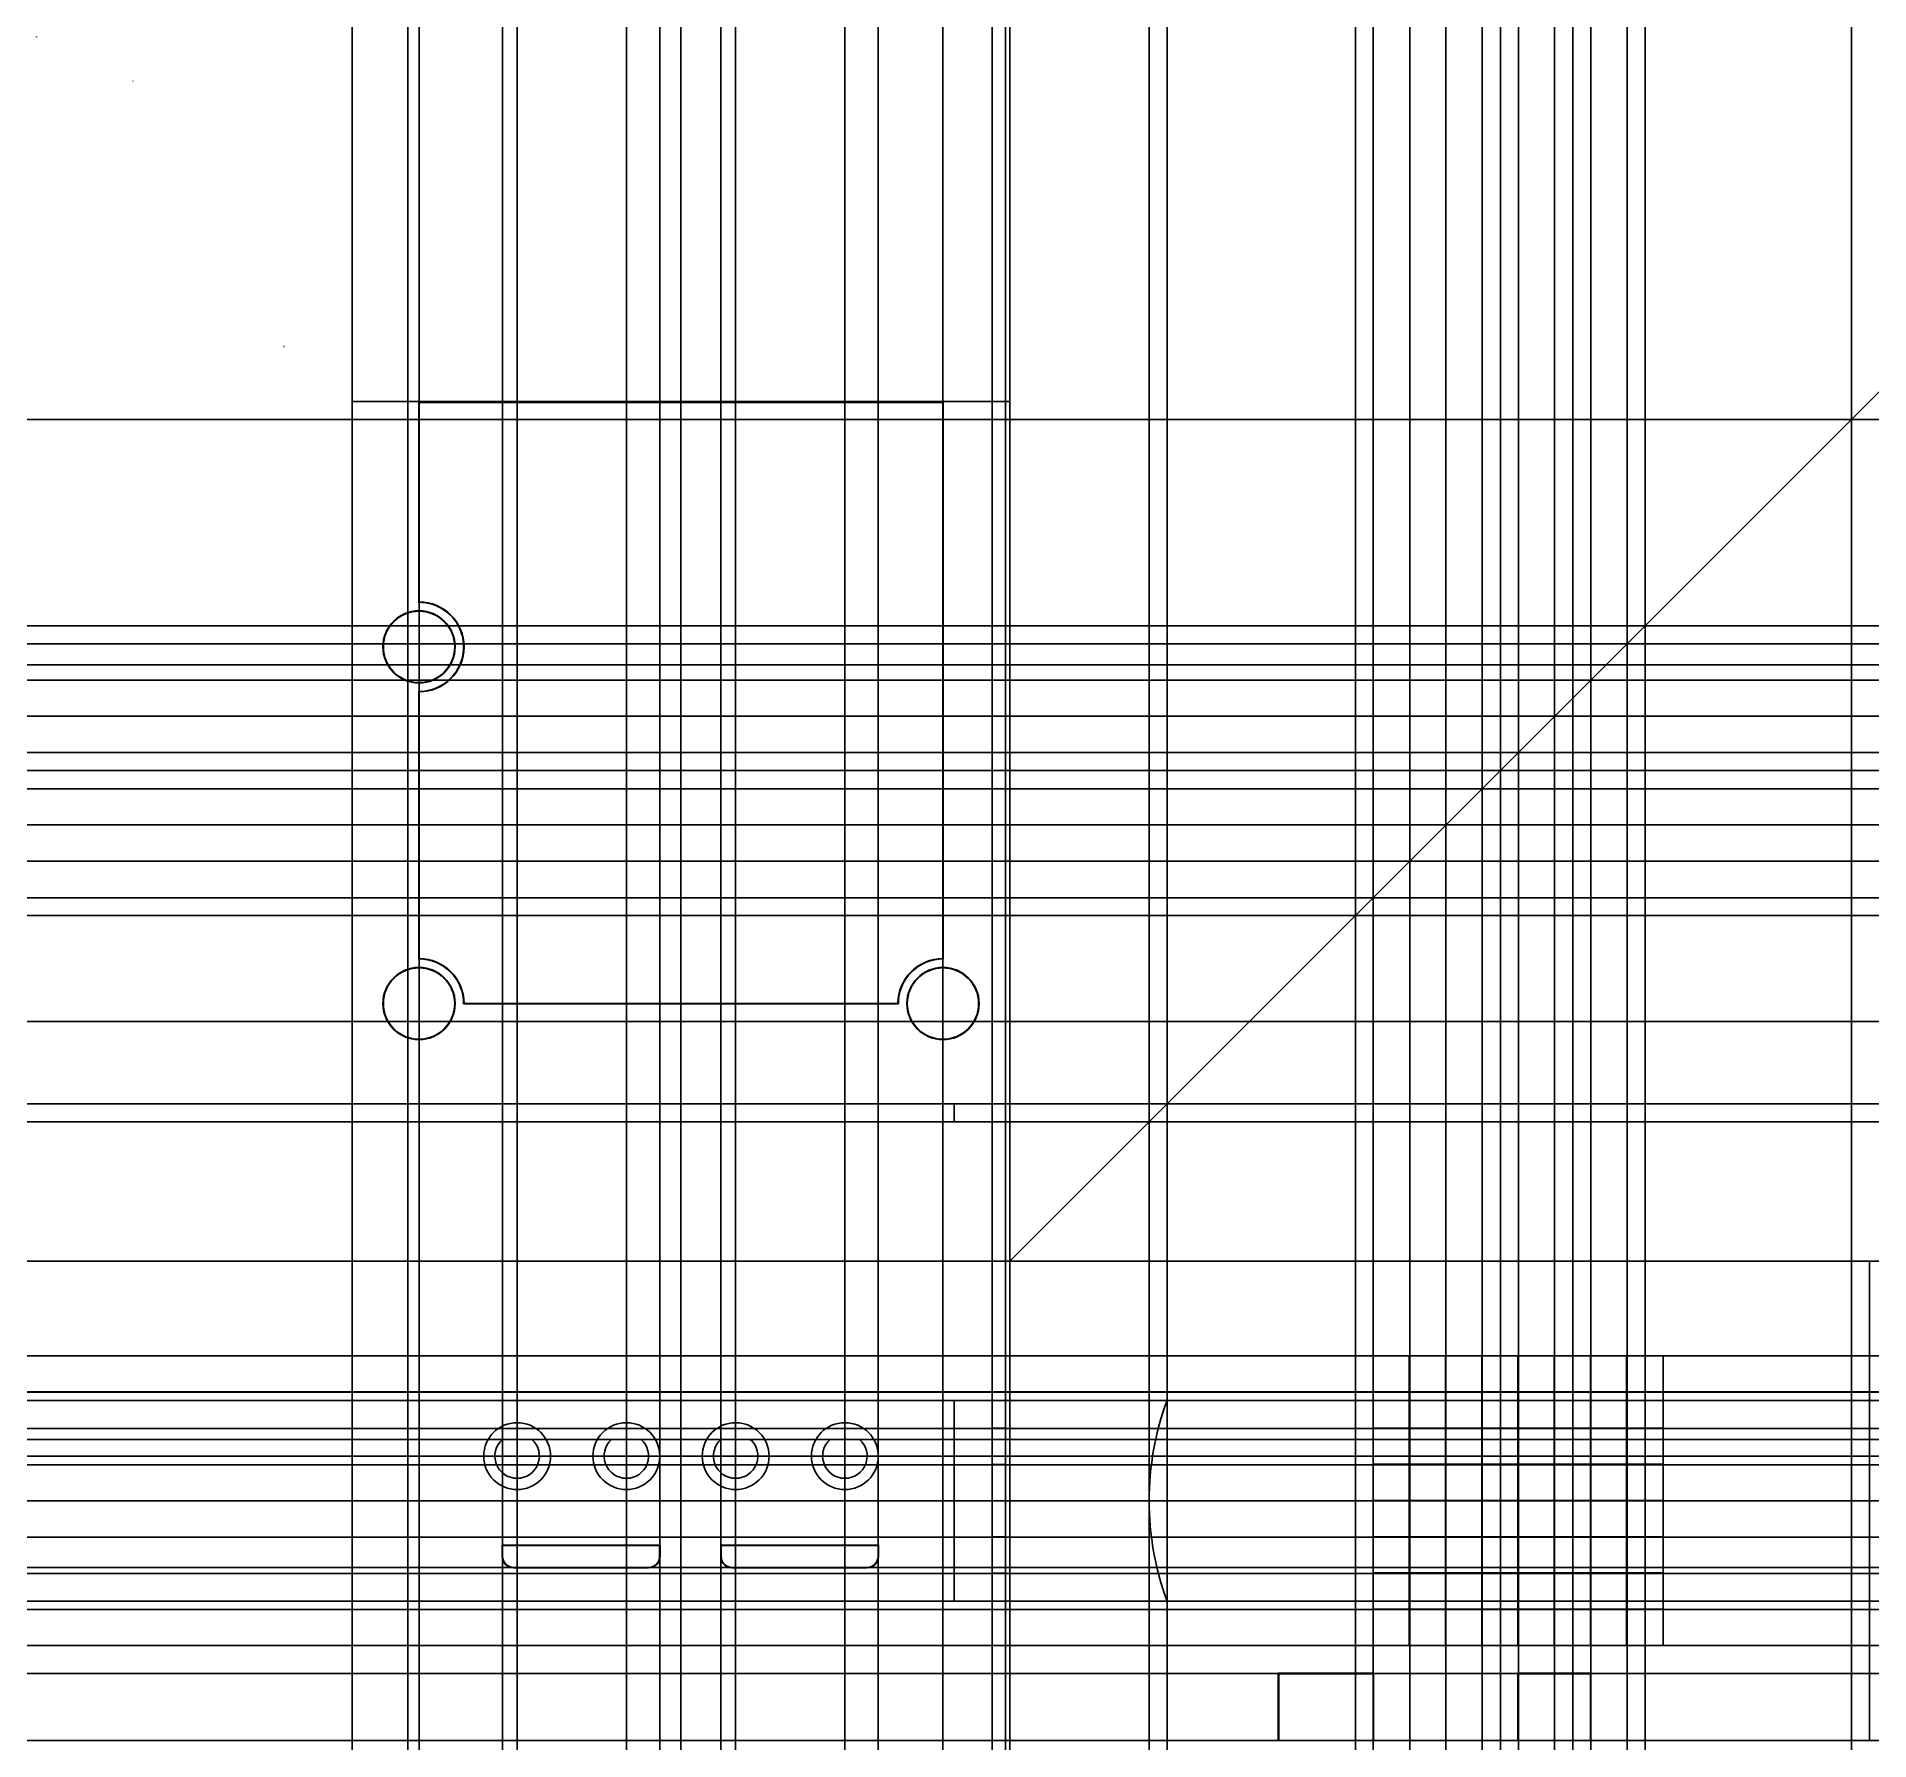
# Model space of a CAD drawing. Header units: inches. Extents: x -1.8 to 14.6, y 1 to 16.3.
import ezdxf

# ---------------------------------------------------------------- set-up
doc = ezdxf.new("R2010")
doc.units = ezdxf.units.IN
doc.header["$MEASUREMENT"] = 0
doc.linetypes.add('HIDDEN2', pattern=[0.1875, 0.125, -0.0625])
doc.layers.add('construction', color=1, linetype='Continuous')
doc.layers.add('hidden', color=4, linetype='HIDDEN2')

msp = doc.modelspace()

# ---------------------------------------------------------------- linework, layer by layer
for points in [[(6.9, 6.71), (6.9, 13.01), (1, 13.01), (1, 6.71)], [(1, 5.3), (1, 1), (6.9, 1), (6.9, 5.3)], [(14.61, 1), (14.61, 5.3), (8.31, 5.3), (8.31, 1)], [(10.16, 4.45), (10.483, 4.45), (10.483, 4.127), (10.16, 4.127)], [(10.808, 4.45), (10.808, 4.127), (10.487, 4.127), (10.487, 4.45)], [(11.133, 4.45), (11.133, 4.127), (10.812, 4.127), (10.812, 4.45)], [(11.458, 4.45), (11.458, 4.127), (11.137, 4.127), (11.137, 4.45)], [(11.783, 4.45), (11.783, 4.127), (11.462, 4.127), (11.462, 4.45)], [(12.108, 4.45), (12.108, 4.127), (11.787, 4.127), (11.787, 4.45)], [(12.433, 4.45), (12.433, 4.127), (12.112, 4.127), (12.112, 4.45)], [(12.76, 4.127), (12.437, 4.127), (12.437, 4.45), (12.76, 4.45)], [(10.16, 4.123), (10.483, 4.123), (10.483, 3.802), (10.16, 3.802)], [(10.808, 4.123), (10.808, 3.802), (10.487, 3.802), (10.487, 4.123)], [(11.133, 3.802), (10.812, 3.802), (10.812, 4.123), (11.133, 4.123)], [(11.458, 3.802), (11.137, 3.802), (11.137, 4.123), (11.458, 4.123)], [(11.783, 3.802), (11.462, 3.802), (11.462, 4.123), (11.783, 4.123)], [(12.108, 3.802), (11.787, 3.802), (11.787, 4.123), (12.108, 4.123)], [(12.433, 3.802), (12.112, 3.802), (12.112, 4.123), (12.433, 4.123)], [(12.76, 3.802), (12.437, 3.802), (12.437, 4.123), (12.76, 4.123)], [(6.4, 4.05), (1.5, 4.05), (1.5, 2.25), (6.4, 2.25)], [(10.16, 3.798), (10.483, 3.798), (10.483, 3.477), (10.16, 3.477)], [(10.808, 3.798), (10.808, 3.477), (10.487, 3.477), (10.487, 3.798)], [(11.133, 3.477), (10.812, 3.477), (10.812, 3.798), (11.133, 3.798)], [(11.458, 3.477), (11.137, 3.477), (11.137, 3.798), (11.458, 3.798)], [(11.783, 3.477), (11.462, 3.477), (11.462, 3.798), (11.783, 3.798)], [(12.108, 3.477), (11.787, 3.477), (11.787, 3.798), (12.108, 3.798)], [(12.433, 3.477), (12.112, 3.477), (12.112, 3.798), (12.433, 3.798)], [(12.76, 3.477), (12.437, 3.477), (12.437, 3.798), (12.76, 3.798)], [(10.16, 3.473), (10.483, 3.473), (10.483, 3.152), (10.16, 3.152)], [(10.808, 3.473), (10.808, 3.152), (10.487, 3.152), (10.487, 3.473)], [(11.133, 3.152), (10.812, 3.152), (10.812, 3.473), (11.133, 3.473)], [(11.458, 3.152), (11.137, 3.152), (11.137, 3.473), (11.458, 3.473)], [(11.783, 3.152), (11.462, 3.152), (11.462, 3.473), (11.783, 3.473)], [(12.108, 3.152), (11.787, 3.152), (11.787, 3.473), (12.108, 3.473)], [(12.433, 3.152), (12.112, 3.152), (12.112, 3.473), (12.433, 3.473)], [(12.76, 3.152), (12.437, 3.152), (12.437, 3.473), (12.76, 3.473)], [(10.16, 3.148), (10.483, 3.148), (10.483, 2.827), (10.16, 2.827)], [(10.808, 3.148), (10.808, 2.827), (10.487, 2.827), (10.487, 3.148)], [(11.133, 2.827), (10.812, 2.827), (10.812, 3.148), (11.133, 3.148)], [(11.458, 2.827), (11.137, 2.827), (11.137, 3.148), (11.458, 3.148)], [(11.783, 2.827), (11.462, 2.827), (11.462, 3.148), (11.783, 3.148)], [(12.108, 2.827), (11.787, 2.827), (11.787, 3.148), (12.108, 3.148)], [(12.433, 2.827), (12.112, 2.827), (12.112, 3.148), (12.433, 3.148)], [(12.76, 2.827), (12.437, 2.827), (12.437, 3.148), (12.76, 3.148)], [(10.16, 2.823), (10.483, 2.823), (10.483, 2.502), (10.16, 2.502)], [(10.808, 2.823), (10.808, 2.502), (10.487, 2.502), (10.487, 2.823)], [(10.812, 2.823), (11.133, 2.823), (11.133, 2.502), (10.812, 2.502)], [(11.458, 2.502), (11.137, 2.502), (11.137, 2.823), (11.458, 2.823)], [(11.783, 2.502), (11.462, 2.502), (11.462, 2.823), (11.783, 2.823)], [(12.108, 2.502), (11.787, 2.502), (11.787, 2.823), (12.108, 2.823)], [(12.433, 2.502), (12.112, 2.502), (12.112, 2.823), (12.433, 2.823)], [(12.76, 2.502), (12.437, 2.502), (12.437, 2.823), (12.76, 2.823)], [(10.16, 2.498), (10.483, 2.498), (10.483, 2.177), (10.16, 2.177)], [(10.808, 2.498), (10.808, 2.177), (10.487, 2.177), (10.487, 2.498)], [(10.812, 2.498), (11.133, 2.498), (11.133, 2.177), (10.812, 2.177)], [(11.137, 2.498), (11.458, 2.498), (11.458, 2.177), (11.137, 2.177)], [(11.462, 2.498), (11.783, 2.498), (11.783, 2.177), (11.462, 2.177)], [(11.787, 2.498), (12.108, 2.498), (12.108, 2.177), (11.787, 2.177)], [(12.112, 2.498), (12.433, 2.498), (12.433, 2.177), (12.112, 2.177)], [(12.76, 2.177), (12.437, 2.177), (12.437, 2.498), (12.76, 2.498)], [(10.16, 2.173), (10.483, 2.173), (10.483, 1.85), (10.16, 1.85)], [(10.487, 1.85), (10.487, 2.173), (10.808, 2.173), (10.808, 1.85)], [(10.812, 1.85), (10.812, 2.173), (11.133, 2.173), (11.133, 1.85)], [(11.137, 1.85), (11.137, 2.173), (11.458, 2.173), (11.458, 1.85)], [(11.462, 1.85), (11.462, 2.173), (11.783, 2.173), (11.783, 1.85)], [(11.787, 1.85), (11.787, 2.173), (12.108, 2.173), (12.108, 1.85)], [(12.112, 1.85), (12.112, 2.173), (12.433, 2.173), (12.433, 1.85)], [(12.76, 1.85), (12.437, 1.85), (12.437, 2.173), (12.76, 2.173)], [(9.312, 1), (9.312, 1.598), (10.158, 1.598), (10.158, 1), (10.162, 1), (10.162, 1.598), (10.162, 1.602), (9.308, 1.602), (9.308, 1.598), (9.308, 1)], [(11.458, 1.598), (11.458, 1), (11.462, 1), (11.462, 1.598), (12.108, 1.598), (12.108, 1), (12.112, 1), (12.112, 1.598), (12.112, 1.602), (11.458, 1.602)]]:
    msp.add_lwpolyline(points, close=True)
for points in [[(1.598, 13.006), (1.598, 11.21, -1.005013), (1.598, 10.41), (1.598, 10.121), (1.598, 9.8), (1.598, 9.479), (1.598, 9.158), (1.598, 8.837), (1.598, 8.516), (1.598, 8.195), (1.598, 8.01, -0.417146), (2, 7.608), (2.24, 7.608), (2.561, 7.608), (2.882, 7.608), (3.203, 7.608), (3.524, 7.608), (3.845, 7.608), (4.166, 7.608), (4.487, 7.608), (4.808, 7.608), (5.129, 7.608), (5.45, 7.608), (5.771, 7.608), (5.9, 7.608, -0.417146), (6.302, 8.01), (6.302, 8.25), (6.302, 8.571), (6.302, 8.892), (6.302, 9.213), (6.302, 9.534), (6.302, 9.855), (6.302, 10.176), (6.302, 10.497), (6.302, 10.818), (6.302, 11.139), (6.302, 11.46), (6.302, 11.781), (6.302, 12.102), (6.302, 12.423), (6.302, 12.689), (6.302, 13.006)], [(1.602, 13.002), (1.602, 12.689), (1.602, 12.368), (1.602, 12.047), (1.602, 11.726), (1.602, 11.405), (1.602, 11.214, -0.995062), (1.602, 10.406), (1.602, 10.121), (1.602, 9.8), (1.602, 9.479), (1.602, 9.158), (1.602, 8.837), (1.602, 8.516), (1.602, 8.195), (1.602, 8.014, -0.411317), (2.004, 7.612), (2.24, 7.612), (2.561, 7.612), (2.882, 7.612), (3.203, 7.612), (3.524, 7.612), (3.845, 7.612), (4.166, 7.612), (4.487, 7.612), (4.808, 7.612), (5.129, 7.612), (5.45, 7.612), (5.771, 7.612), (5.896, 7.612, -0.411317), (6.298, 8.014), (6.298, 8.25), (6.298, 8.571), (6.298, 8.892), (6.298, 9.213), (6.298, 9.534), (6.298, 9.855), (6.298, 10.176), (6.298, 10.497), (6.298, 10.818), (6.298, 11.139), (6.298, 11.46), (6.298, 11.781), (6.298, 12.102), (6.298, 12.423), (6.298, 12.689), (6.298, 13.002)], [(2.348, 3.7), (2.612, 3.7, -2.645751)], [(3.328, 3.7), (3.592, 3.7, -2.645751)], [(4.308, 3.7), (4.572, 3.7, -2.645751)], [(5.288, 3.7), (5.552, 3.7, -2.645751)], [(2.448, 2.548, -0.414214), (2.346, 2.65), (2.346, 2.75), (2.346, 2.752), (2.348, 2.752), (3.76, 2.752), (3.762, 2.752), (3.762, 2.75), (3.762, 2.65, -0.414214), (3.66, 2.548)], [(2.448, 2.552), (3.66, 2.552, 0.414214), (3.758, 2.65), (3.758, 2.748), (2.35, 2.748), (2.35, 2.65, 0.414214)], [(4.306, 2.752), (4.308, 2.752), (5.72, 2.752), (5.722, 2.752), (5.722, 2.75), (5.722, 2.65, -0.414214), (5.62, 2.548), (4.408, 2.548, -0.414214), (4.306, 2.65), (4.306, 2.75)], [(4.31, 2.65), (4.31, 2.748), (5.718, 2.748), (5.718, 2.65, -0.414214), (5.62, 2.552), (4.408, 2.552, -0.414214)]]:
    msp.add_lwpolyline(points, format="xyb", close=True)
msp.add_lwpolyline([(1.5, 6.71), (1.5, 6.55), (6.4, 6.55), (6.4, 6.71)])
for centre, radius in [((1.6, 10.81), 0.324), ((1.6, 10.81), 0.32), ((1.6, 7.61), 0.324), ((1.6, 7.61), 0.32), ((6.3, 7.61), 0.324), ((6.3, 7.61), 0.32), ((2.48, 3.55), 0.3), ((3.46, 3.55), 0.3), ((4.44, 3.55), 0.3), ((5.42, 3.55), 0.3)]:
    msp.add_circle(centre, radius)
msp.add_arc((10.761, 3.15), 2.611, 159.8388, 200.1612)
at = {"layer": 'construction'}
for p, q in [((-1.83, 16.285), (-1.83, 16.281)), ((-0.963, 15.884), (-0.967, 15.884)), ((0.385, 13.506), (0.389, 13.506)), ((1.602, 7.452), (1.598, 7.448)), ((1, 6.55), (1, 6.71)), ((8.15, 1), (8.31, 1))]:
    msp.add_line(p, q, dxfattribs=at)
for p, direction in [((1, 1), (0, 1)), ((1.5, 1), (0, 1)), ((1.6, 1), (0, 1)), ((2.348, 3.7), (0, 1)), ((2.48, 1), (0, 1)), ((3.46, 1), (0, 1)), ((3.76, 3.55), (0, 1)), ((3.95, 1), (0, 1)), ((4.308, 3.7), (0, 1)), ((4.44, 1), (0, 1)), ((5.42, 1), (0, 1)), ((5.72, 3.55), (0, 1)), ((6.3, 12.85), (0, 1)), ((6.74, 4.45), (0, 1)), ((6.86, 1), (0, 1)), ((6.9, 1), (0, 1)), ((8.15, 1), (0, 1)), ((8.31, 5.3), (0, 1)), ((10, 8.4), (0, 1)), ((10.16, 4.45), (0, 1)), ((10.487, 4.45), (0, 1)), ((10.812, 4.45), (0, 1)), ((11.137, 4.45), (0, 1)), ((11.3, 8.4), (0, 1)), ((11.462, 4.45), (0, 1)), ((11.787, 4.45), (0, 1)), ((11.95, 1.85), (0, 1)), ((12.112, 4.45), (0, 1)), ((12.437, 4.45), (0, 1)), ((12.6, 11), (0, 1)), ((14.45, 12.85), (0, 1)), ((1, 12.85), (1, 0)), ((3.95, 11), (1, 0)), ((12.437, 10.837), (1, 0)), ((1, 10.65), (1, 0)), ((12.112, 10.512), (1, 0)), ((11.787, 10.187), (1, 0)), ((11.462, 9.862), (1, 0)), ((1, 9.7), (1, 0)), ((11.137, 9.537), (1, 0)), ((10.812, 9.212), (1, 0)), ((10.487, 8.887), (1, 0)), ((10.16, 8.56), (1, 0)), ((3.95, 8.4), (1, 0)), ((1, 7.45), (1, 0)), ((8.31, 6.71), (1, 0)), ((1, 6.55), (1, 0)), ((1, 5.3), (1, 0)), ((10.16, 4.45), (1, 0)), ((10.16, 4.127), (1, 0)), ((10.16, 4.123), (1, 0)), ((1, 4.05), (1, 0)), ((10.16, 3.798), (1, 0)), ((1, 3.7), (1, 0)), ((1, 3.55), (1, 0)), ((10.16, 3.473), (1, 0)), ((1, 3.15), (1, 0)), ((10.16, 3.148), (1, 0)), ((10.16, 2.823), (1, 0)), ((1, 2.55), (1, 0)), ((10.16, 2.498), (1, 0)), ((1, 2.25), (1, 0)), ((10.16, 2.173), (1, 0)), ((10.16, 1.85), (1, 0)), ((1, 1.6), (1, 0)), ((1, 1), (1, 0))]:
    msp.add_xline(p, direction, dxfattribs=at)
msp.add_ray((6.9, 5.3), (0.707107, 0.707107), dxfattribs=at)
at = {"layer": 'hidden'}
for points in [[(6.9, 4.45), (6.74, 4.45), (6.74, 4.127), (6.9, 4.127)], [(6.9, 4.123), (6.74, 4.123), (6.74, 3.8), (6.9, 3.8)], [(6.9, 3.798), (6.74, 3.798), (6.74, 3.475), (6.9, 3.475)], [(6.9, 3.473), (6.74, 3.473), (6.74, 3.15), (6.9, 3.15)], [(6.9, 3.148), (6.74, 3.148), (6.74, 2.825), (6.9, 2.825)], [(6.9, 2.823), (6.74, 2.823), (6.74, 2.5), (6.9, 2.5)], [(6.9, 2.498), (6.74, 2.498), (6.74, 2.175), (6.9, 2.175)], [(6.9, 2.173), (6.74, 2.173), (6.74, 1.85), (6.9, 1.85)]]:
    msp.add_lwpolyline(points, dxfattribs=at)

doc.saveas('drawing.dxf')
